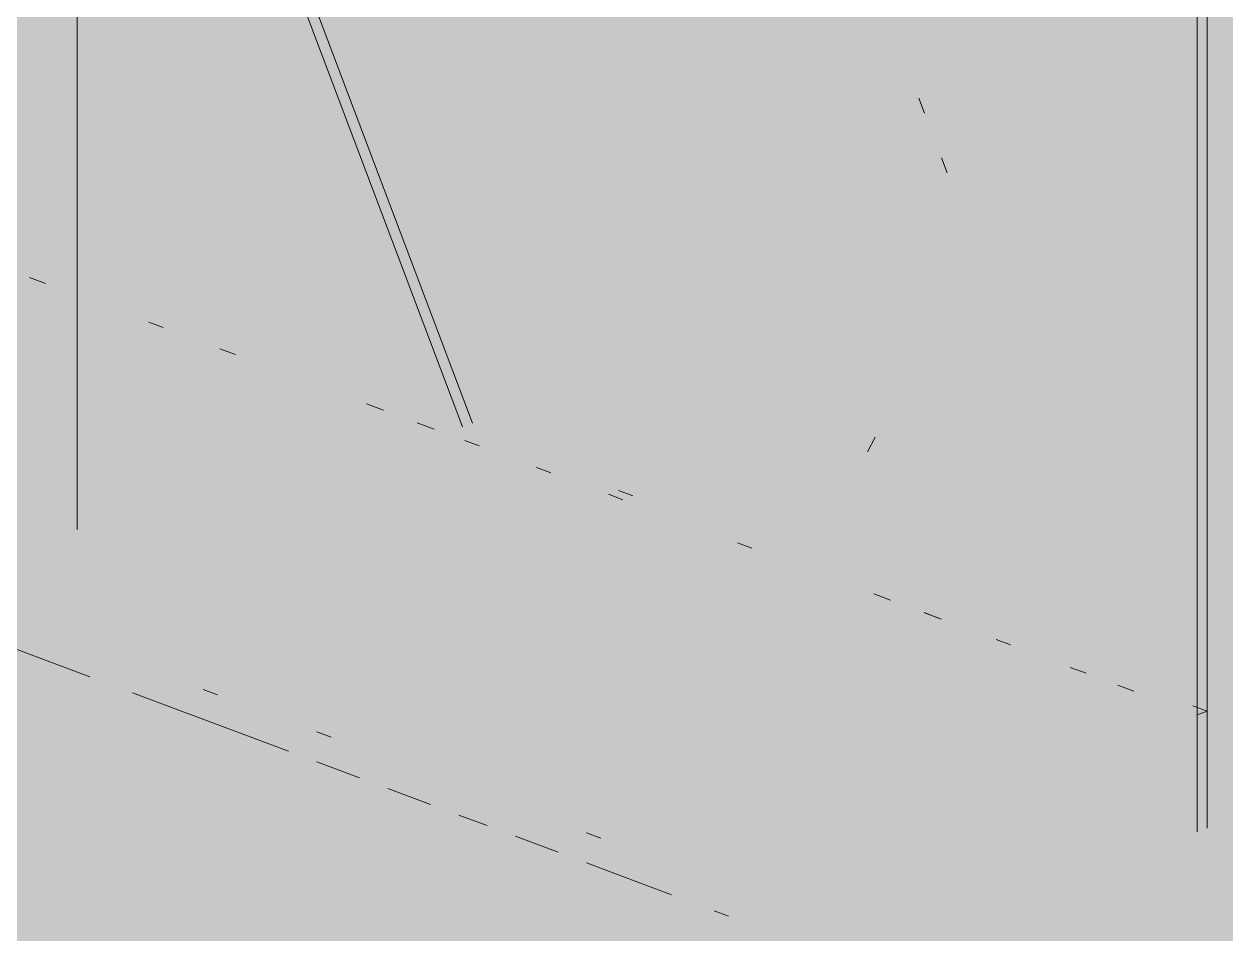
# Paper-space layout '03 3D Building and Roof' of a CAD drawing. Header units: millimetres. Extents: x 5 to 415, y 5 to 292.
# Drawn here: x 149.78 to 155.05, y 76.16 to 80.14 of the extents above; entities that cross this region are included whole.
import ezdxf

# ---------------------------------------------------------------- set-up
doc = ezdxf.new("R2010")
doc.units = ezdxf.units.MM
doc.layers.add('EXISTING', color=7, linetype='Continuous')
doc.layers.add('IMAGES', color=7, linetype='Continuous')

# ---------------------------------------------------------------- blocks, each defined once
blk = doc.blocks.new('SHEET_03')
at = {"layer": 'EXISTING', "color": 250, "lineweight": 9}
for p, q in [((150.014, 82.3208), (150.014, 78.9541)), ((154.9209, 77.1159), (154.9209, 80.4827)), ((154.9653, 80.4993), (154.9653, 77.1326)), ((151.7021, 78.3778), (150.9861, 80.2733)), ((151.0305, 80.2899), (151.7465, 78.3945)), ((153.7019, 79.8171), (153.7265, 79.7517)), ((153.8006, 79.5556), (153.8253, 79.4903)), ((149.8057, 79.0321), (149.8751, 79.0061)), ((150.014, 78.9541), (150.014, 77.9283)), ((150.3914, 78.8127), (150.3285, 78.8362)), ((150.6389, 78.72), (150.7084, 78.694)), ((151.2824, 78.4789), (151.3564, 78.4512)), ((151.5046, 78.3957), (151.5786, 78.3679)), ((151.7754, 78.2942), (151.7125, 78.3178)), ((153.5111, 78.3327), (153.4774, 78.2688)), ((152.09, 78.1764), (152.0271, 78.2)), ((152.386, 78.0988), (152.449, 78.0752)), ((152.4045, 78.0586), (152.3416, 78.0821)), ((152.9707, 77.8465), (152.9078, 77.87)), ((153.5043, 77.6466), (153.5784, 77.6188)), ((153.7885, 77.5401), (153.7256, 77.5637)), ((153.7265, 77.5633), (153.8006, 77.5356)), ((150.0695, 77.2828), (149.6965, 77.4225)), ((154.103, 77.4223), (154.0401, 77.4458)), ((154.3654, 77.324), (154.4348, 77.298)), ((150.94, 76.9567), (150.2561, 77.2129)), ((150.567, 77.2275), (150.6291, 77.2042)), ((154.5737, 77.246), (154.6431, 77.22)), ((154.9024, 77.1561), (154.9653, 77.1326)), ((154.9209, 77.1159), (154.9653, 77.1326)), ((154.9209, 76.603), (154.9209, 77.1159)), ((154.9653, 77.1326), (154.9653, 76.6197)), ((151.0644, 77.0412), (151.1266, 77.0179)), ((151.2509, 76.8402), (151.0644, 76.9101)), ((151.5618, 76.7237), (151.3753, 76.7936)), ((151.8105, 76.6306), (151.6862, 76.6772)), ((152.1214, 76.5141), (151.9349, 76.584)), ((152.2458, 76.5986), (152.3079, 76.5753)), ((152.6188, 76.3278), (152.2458, 76.4675)), ((152.8675, 76.2346), (152.8054, 76.2579))]:
    blk.add_line(p, q, dxfattribs=at)
at = {"layer": 'IMAGES', "color": 7}
for points in [[(149.9885, 78.9143), (150.1599, 78.9143), (149.9885, 82.1714), (150.1599, 82.1714)], [(149.6458, 79.4286), (149.8172, 79.4286), (149.6458, 82), (149.8172, 82)], [(149.8172, 79.0857), (149.9885, 79.0857), (149.8172, 82), (149.9885, 82)], [(150.1599, 78.9143), (150.3313, 78.9143), (150.1599, 81.8286), (150.3313, 81.8286)], [(154.9581, 76.6857), (155.1294, 76.6857), (154.9581, 81.4857), (155.1294, 81.4857)], [(153.4158, 80.1143), (153.5872, 80.1143), (153.4158, 80.6286), (153.5872, 80.6286)], [(150.3313, 79.9429), (150.674, 79.9429), (150.3313, 80.4571), (150.674, 80.4571)], [(150.674, 79.9429), (150.8454, 79.9429), (150.674, 80.4571), (150.8454, 80.4571)], [(150.8454, 80.1143), (151.0167, 80.1143), (150.8454, 80.4571), (151.0167, 80.4571)], [(151.3595, 80.1143), (151.5308, 80.1143), (151.3595, 80.4571), (151.5308, 80.4571)], [(151.0167, 80.1143), (151.1881, 80.1143), (151.0167, 80.2857), (151.1881, 80.2857)], [(151.1881, 80.1143), (151.3595, 80.1143), (151.1881, 80.2857), (151.3595, 80.2857)], [(151.5308, 80.1143), (153.4158, 80.1143), (151.5308, 80.2857), (153.4158, 80.2857)], [(153.5872, 80.1143), (153.7585, 80.1143), (153.5872, 80.2857), (153.7585, 80.2857)], [(153.7585, 80.1143), (154.6154, 80.1143), (153.7585, 80.2857), (154.6154, 80.2857)], [(154.6154, 77.3714), (154.7867, 77.3714), (154.6154, 80.2857), (154.7867, 80.2857)], [(154.7867, 77.2), (154.9581, 77.2), (154.7867, 80.2857), (154.9581, 80.2857)], [(150.8454, 79.9429), (151.0167, 79.9429), (150.8454, 80.1143), (151.0167, 80.1143)], [(151.0167, 79.9429), (151.1881, 79.9429), (151.0167, 80.1143), (151.1881, 80.1143)], [(151.1881, 79.9429), (151.3595, 79.9429), (151.1881, 80.1143), (151.3595, 80.1143)], [(151.3595, 79.7714), (151.5308, 79.7714), (151.3595, 80.1143), (151.5308, 80.1143)], [(151.5308, 79.9429), (153.2444, 79.9429), (151.5308, 80.1143), (153.2444, 80.1143)], [(153.2444, 79.9429), (153.4158, 79.9429), (153.2444, 80.1143), (153.4158, 80.1143)], [(153.4158, 79.9429), (153.7585, 79.9429), (153.4158, 80.1143), (153.7585, 80.1143)], [(153.7585, 79.9429), (153.9299, 79.9429), (153.7585, 80.1143), (153.9299, 80.1143)], [(153.9299, 79.9429), (154.6154, 79.9429), (153.9299, 80.1143), (154.6154, 80.1143)], [(150.3313, 79.6), (150.8454, 79.6), (150.3313, 79.9429), (150.8454, 79.9429)], [(150.8454, 79.6), (151.0167, 79.6), (150.8454, 79.9429), (151.0167, 79.9429)], [(151.0167, 79.7714), (151.1881, 79.7714), (151.0167, 79.9429), (151.1881, 79.9429)], [(151.1881, 79.7714), (151.3595, 79.7714), (151.1881, 79.9429), (151.3595, 79.9429)], [(151.5308, 79.7714), (153.4158, 79.7714), (151.5308, 79.9429), (153.4158, 79.9429)], [(153.4158, 79.7714), (153.5872, 79.7714), (153.4158, 79.9429), (153.5872, 79.9429)], [(153.5872, 79.7714), (153.7585, 79.7714), (153.5872, 79.9429), (153.7585, 79.9429)], [(153.7585, 79.7714), (153.9299, 79.7714), (153.7585, 79.9429), (153.9299, 79.9429)], [(153.9299, 79.4286), (154.1013, 79.4286), (153.9299, 79.9429), (154.1013, 79.9429)], [(154.1013, 79.2571), (154.6154, 79.2571), (154.1013, 79.9429), (154.6154, 79.9429)], [(151.0167, 79.6), (151.1881, 79.6), (151.0167, 79.7714), (151.1881, 79.7714)], [(151.1881, 79.6), (151.3595, 79.6), (151.1881, 79.7714), (151.3595, 79.7714)], [(151.3595, 79.6), (151.5308, 79.6), (151.3595, 79.7714), (151.5308, 79.7714)], [(151.5308, 79.6), (151.7022, 79.6), (151.5308, 79.7714), (151.7022, 79.7714)], [(151.7022, 79.6), (153.4158, 79.6), (151.7022, 79.7714), (153.4158, 79.7714)], [(153.4158, 79.6), (153.5872, 79.6), (153.4158, 79.7714), (153.5872, 79.7714)], [(153.5872, 79.6), (153.7585, 79.6), (153.5872, 79.7714), (153.7585, 79.7714)], [(153.7585, 79.6), (153.9299, 79.6), (153.7585, 79.7714), (153.9299, 79.7714)], [(150.3313, 79.0857), (151.0167, 79.0857), (150.3313, 79.6), (151.0167, 79.6)], [(151.0167, 79.4286), (151.1881, 79.4286), (151.0167, 79.6), (151.1881, 79.6)], [(151.1881, 79.4286), (151.5308, 79.4286), (151.1881, 79.6), (151.5308, 79.6)], [(151.5308, 79.4286), (151.7022, 79.4286), (151.5308, 79.6), (151.7022, 79.6)], [(151.7022, 79.4286), (153.5872, 79.4286), (151.7022, 79.6), (153.5872, 79.6)], [(153.5872, 79.2571), (153.7585, 79.2571), (153.5872, 79.6), (153.7585, 79.6)], [(153.7585, 79.0857), (153.9299, 79.0857), (153.7585, 79.6), (153.9299, 79.6)], [(149.6458, 79.2571), (149.8172, 79.2571), (149.6458, 79.4286), (149.8172, 79.4286)], [(151.0167, 79.0857), (151.1881, 79.0857), (151.0167, 79.4286), (151.1881, 79.4286)], [(151.1881, 79.2571), (151.3595, 79.2571), (151.1881, 79.4286), (151.3595, 79.4286)], [(151.3595, 79.2571), (151.5308, 79.2571), (151.3595, 79.4286), (151.5308, 79.4286)], [(151.5308, 79.2571), (151.7022, 79.2571), (151.5308, 79.4286), (151.7022, 79.4286)], [(151.7022, 79.2571), (151.8735, 79.2571), (151.7022, 79.4286), (151.8735, 79.4286)], [(151.8735, 78.9143), (153.5872, 78.9143), (151.8735, 79.4286), (153.5872, 79.4286)], [(153.9299, 79.2571), (154.1013, 79.2571), (153.9299, 79.4286), (154.1013, 79.4286)], [(149.6458, 79.0857), (149.8172, 79.0857), (149.6458, 79.2571), (149.8172, 79.2571)], [(151.1881, 79.0857), (151.3595, 79.0857), (151.1881, 79.2571), (151.3595, 79.2571)], [(151.3595, 79.0857), (151.5308, 79.0857), (151.3595, 79.2571), (151.5308, 79.2571)], [(151.5308, 79.0857), (151.7022, 79.0857), (151.5308, 79.2571), (151.7022, 79.2571)], [(151.7022, 78.9143), (151.8735, 78.9143), (151.7022, 79.2571), (151.8735, 79.2571)], [(153.5872, 79.0857), (153.7585, 79.0857), (153.5872, 79.2571), (153.7585, 79.2571)], [(153.9299, 79.0857), (154.1013, 79.0857), (153.9299, 79.2571), (154.1013, 79.2571)], [(154.1013, 78.9143), (154.2726, 78.9143), (154.1013, 79.2571), (154.2726, 79.2571)], [(154.2726, 78.9143), (154.6154, 78.9143), (154.2726, 79.2571), (154.6154, 79.2571)], [(149.6458, 78.9143), (149.9885, 78.9143), (149.6458, 79.0857), (149.9885, 79.0857)], [(150.3313, 78.9143), (150.8454, 78.9143), (150.3313, 79.0857), (150.8454, 79.0857)], [(150.8454, 78.9143), (151.1881, 78.9143), (150.8454, 79.0857), (151.1881, 79.0857)], [(151.1881, 78.7429), (151.3595, 78.7429), (151.1881, 79.0857), (151.3595, 79.0857)], [(151.3595, 78.7429), (151.5308, 78.7429), (151.3595, 79.0857), (151.5308, 79.0857)], [(151.5308, 78.9143), (151.7022, 78.9143), (151.5308, 79.0857), (151.7022, 79.0857)], [(153.5872, 78.9143), (153.7585, 78.9143), (153.5872, 79.0857), (153.7585, 79.0857)], [(153.7585, 78.9143), (154.1013, 78.9143), (153.7585, 79.0857), (154.1013, 79.0857)], [(149.4745, 78.7429), (149.8172, 78.7429), (149.4745, 78.9143), (149.8172, 78.9143)], [(149.8172, 78.7429), (149.9885, 78.7429), (149.8172, 78.9143), (149.9885, 78.9143)], [(149.9885, 78.7429), (150.3313, 78.7429), (149.9885, 78.9143), (150.3313, 78.9143)], [(150.3313, 78.5714), (150.5026, 78.5714), (150.3313, 78.9143), (150.5026, 78.9143)], [(150.5026, 78.7429), (150.674, 78.7429), (150.5026, 78.9143), (150.674, 78.9143)], [(150.674, 78.7429), (150.8454, 78.7429), (150.674, 78.9143), (150.8454, 78.9143)], [(150.8454, 78.7429), (151.0167, 78.7429), (150.8454, 78.9143), (151.0167, 78.9143)], [(151.0167, 78.7429), (151.1881, 78.7429), (151.0167, 78.9143), (151.1881, 78.9143)], [(151.5308, 78.5714), (151.7022, 78.5714), (151.5308, 78.9143), (151.7022, 78.9143)], [(151.7022, 78.7429), (151.8735, 78.7429), (151.7022, 78.9143), (151.8735, 78.9143)], [(151.8735, 78.7429), (152.0449, 78.7429), (151.8735, 78.9143), (152.0449, 78.9143)], [(152.0449, 78.5714), (153.4158, 78.5714), (152.0449, 78.9143), (153.4158, 78.9143)], [(153.4158, 78.5714), (153.5872, 78.5714), (153.4158, 78.9143), (153.5872, 78.9143)], [(153.5872, 78.5714), (153.7585, 78.5714), (153.5872, 78.9143), (153.7585, 78.9143)], [(153.7585, 78.7429), (153.9299, 78.7429), (153.7585, 78.9143), (153.9299, 78.9143)], [(153.9299, 78.7429), (154.1013, 78.7429), (153.9299, 78.9143), (154.1013, 78.9143)], [(154.1013, 78.5714), (154.6154, 78.5714), (154.1013, 78.9143), (154.6154, 78.9143)], [(149.6458, 78.2286), (149.8172, 78.2286), (149.6458, 78.7429), (149.8172, 78.7429)], [(149.8172, 77.8857), (149.9885, 77.8857), (149.8172, 78.7429), (149.9885, 78.7429)], [(149.9885, 77.8857), (150.1599, 77.8857), (149.9885, 78.7429), (150.1599, 78.7429)], [(150.1599, 78.5714), (150.3313, 78.5714), (150.1599, 78.7429), (150.3313, 78.7429)], [(150.5026, 78.5714), (150.8454, 78.5714), (150.5026, 78.7429), (150.8454, 78.7429)], [(150.8454, 78.5714), (151.0167, 78.5714), (150.8454, 78.7429), (151.0167, 78.7429)], [(151.0167, 78.5714), (151.1881, 78.5714), (151.0167, 78.7429), (151.1881, 78.7429)], [(151.1881, 78.5714), (151.5308, 78.5714), (151.1881, 78.7429), (151.5308, 78.7429)], [(151.7022, 78.5714), (151.8735, 78.5714), (151.7022, 78.7429), (151.8735, 78.7429)], [(151.8735, 78.4), (152.0449, 78.4), (151.8735, 78.7429), (152.0449, 78.7429)], [(153.7585, 78.5714), (153.9299, 78.5714), (153.7585, 78.7429), (153.9299, 78.7429)], [(153.9299, 78.5714), (154.1013, 78.5714), (153.9299, 78.7429), (154.1013, 78.7429)], [(150.1599, 78.4), (150.674, 78.4), (150.1599, 78.5714), (150.674, 78.5714)], [(150.674, 78.4), (150.8454, 78.4), (150.674, 78.5714), (150.8454, 78.5714)], [(150.8454, 78.4), (151.1881, 78.4), (150.8454, 78.5714), (151.1881, 78.5714)], [(151.1881, 78.4), (151.3595, 78.4), (151.1881, 78.5714), (151.3595, 78.5714)], [(151.3595, 78.4), (151.7022, 78.4), (151.3595, 78.5714), (151.7022, 78.5714)], [(151.7022, 78.4), (151.8735, 78.4), (151.7022, 78.5714), (151.8735, 78.5714)], [(152.0449, 78.4), (153.2444, 78.4), (152.0449, 78.5714), (153.2444, 78.5714)], [(153.2444, 78.4), (153.4158, 78.4), (153.2444, 78.5714), (153.4158, 78.5714)], [(153.4158, 78.4), (153.7585, 78.4), (153.4158, 78.5714), (153.7585, 78.5714)], [(153.7585, 78.4), (153.9299, 78.4), (153.7585, 78.5714), (153.9299, 78.5714)], [(153.9299, 78.4), (154.6154, 78.4), (153.9299, 78.5714), (154.6154, 78.5714)], [(150.1599, 77.8857), (150.3313, 77.8857), (150.1599, 78.4), (150.3313, 78.4)], [(150.3313, 78.2286), (150.674, 78.2286), (150.3313, 78.4), (150.674, 78.4)], [(150.674, 78.2286), (151.0167, 78.2286), (150.674, 78.4), (151.0167, 78.4)], [(151.0167, 78.2286), (151.1881, 78.2286), (151.0167, 78.4), (151.1881, 78.4)], [(151.1881, 78.2286), (151.5308, 78.2286), (151.1881, 78.4), (151.5308, 78.4)], [(151.5308, 78.2286), (151.7022, 78.2286), (151.5308, 78.4), (151.7022, 78.4)], [(151.7022, 78.2286), (151.8735, 78.2286), (151.7022, 78.4), (151.8735, 78.4)], [(151.8735, 78.0571), (152.0449, 78.0571), (151.8735, 78.4), (152.0449, 78.4)], [(152.0449, 78.2286), (152.559, 78.2286), (152.0449, 78.4), (152.559, 78.4)], [(152.559, 78.2286), (153.2444, 78.2286), (152.559, 78.4), (153.2444, 78.4)], [(153.2444, 78.2286), (153.4158, 78.2286), (153.2444, 78.4), (153.4158, 78.4)], [(153.4158, 78.0571), (153.5872, 78.0571), (153.4158, 78.4), (153.5872, 78.4)], [(153.5872, 78.0571), (153.7585, 78.0571), (153.5872, 78.4), (153.7585, 78.4)], [(153.7585, 77.8857), (154.6154, 77.8857), (153.7585, 78.4), (154.6154, 78.4)], [(149.6458, 78.0571), (149.8172, 78.0571), (149.6458, 78.2286), (149.8172, 78.2286)], [(150.3313, 78.0571), (151.1881, 78.0571), (150.3313, 78.2286), (151.1881, 78.2286)], [(151.1881, 78.0571), (151.5308, 78.0571), (151.1881, 78.2286), (151.5308, 78.2286)], [(151.5308, 78.0571), (151.8735, 78.0571), (151.5308, 78.2286), (151.8735, 78.2286)], [(152.0449, 78.0571), (152.2163, 78.0571), (152.0449, 78.2286), (152.2163, 78.2286)], [(152.2163, 78.0571), (152.3876, 78.0571), (152.2163, 78.2286), (152.3876, 78.2286)], [(152.3876, 78.0571), (152.559, 78.0571), (152.3876, 78.2286), (152.559, 78.2286)], [(152.559, 78.0571), (152.7304, 78.0571), (152.559, 78.2286), (152.7304, 78.2286)], [(152.7304, 78.0571), (152.9017, 78.0571), (152.7304, 78.2286), (152.9017, 78.2286)], [(152.9017, 78.0571), (153.0731, 78.0571), (152.9017, 78.2286), (153.0731, 78.2286)], [(153.0731, 78.0571), (153.2444, 78.0571), (153.0731, 78.2286), (153.2444, 78.2286)], [(153.2444, 78.0571), (153.4158, 78.0571), (153.2444, 78.2286), (153.4158, 78.2286)], [(149.6458, 77.8857), (149.8172, 77.8857), (149.6458, 78.0571), (149.8172, 78.0571)], [(150.3313, 77.8857), (151.5308, 77.8857), (150.3313, 78.0571), (151.5308, 78.0571)], [(151.5308, 77.8857), (151.8735, 77.8857), (151.5308, 78.0571), (151.8735, 78.0571)], [(151.8735, 77.8857), (152.0449, 77.8857), (151.8735, 78.0571), (152.0449, 78.0571)], [(152.0449, 77.8857), (152.2163, 77.8857), (152.0449, 78.0571), (152.2163, 78.0571)], [(152.2163, 77.8857), (152.3876, 77.8857), (152.2163, 78.0571), (152.3876, 78.0571)], [(152.3876, 77.8857), (152.559, 77.8857), (152.3876, 78.0571), (152.559, 78.0571)], [(152.559, 77.8857), (152.9017, 77.8857), (152.559, 78.0571), (152.9017, 78.0571)], [(152.9017, 77.8857), (153.2444, 77.8857), (152.9017, 78.0571), (153.2444, 78.0571)], [(153.2444, 77.8857), (153.4158, 77.8857), (153.2444, 78.0571), (153.4158, 78.0571)], [(153.4158, 77.8857), (153.5872, 77.8857), (153.4158, 78.0571), (153.5872, 78.0571)], [(153.5872, 77.8857), (153.7585, 77.8857), (153.5872, 78.0571), (153.7585, 78.0571)], [(149.6458, 77.7143), (149.8172, 77.7143), (149.6458, 77.8857), (149.8172, 77.8857)], [(149.8172, 77.7143), (149.9885, 77.7143), (149.8172, 77.8857), (149.9885, 77.8857)], [(149.9885, 77.7143), (150.1599, 77.7143), (149.9885, 77.8857), (150.1599, 77.8857)], [(150.1599, 77.7143), (152.0449, 77.7143), (150.1599, 77.8857), (152.0449, 77.8857)], [(152.0449, 77.7143), (152.2163, 77.7143), (152.0449, 77.8857), (152.2163, 77.8857)], [(152.2163, 77.7143), (152.559, 77.7143), (152.2163, 77.8857), (152.559, 77.8857)], [(152.559, 77.7143), (152.7304, 77.7143), (152.559, 77.8857), (152.7304, 77.8857)], [(152.7304, 77.7143), (152.9017, 77.7143), (152.7304, 77.8857), (152.9017, 77.8857)], [(152.9017, 77.7143), (153.0731, 77.7143), (152.9017, 77.8857), (153.0731, 77.8857)], [(153.0731, 77.7143), (153.2444, 77.7143), (153.0731, 77.8857), (153.2444, 77.8857)], [(153.2444, 77.7143), (153.4158, 77.7143), (153.2444, 77.8857), (153.4158, 77.8857)], [(153.4158, 77.7143), (153.5872, 77.7143), (153.4158, 77.8857), (153.5872, 77.8857)], [(153.5872, 77.7143), (153.7585, 77.7143), (153.5872, 77.8857), (153.7585, 77.8857)], [(153.7585, 77.7143), (153.9299, 77.7143), (153.7585, 77.8857), (153.9299, 77.8857)], [(153.9299, 77.7143), (154.6154, 77.7143), (153.9299, 77.8857), (154.6154, 77.8857)], [(149.6458, 77.5429), (149.8172, 77.5429), (149.6458, 77.7143), (149.8172, 77.7143)], [(149.8172, 77.5429), (149.9885, 77.5429), (149.8172, 77.7143), (149.9885, 77.7143)], [(149.9885, 77.5429), (150.1599, 77.5429), (149.9885, 77.7143), (150.1599, 77.7143)], [(150.1599, 77.5429), (150.5026, 77.5429), (150.1599, 77.7143), (150.5026, 77.7143)], [(150.5026, 77.3714), (150.8454, 77.3714), (150.5026, 77.7143), (150.8454, 77.7143)], [(150.8454, 77.5429), (151.3595, 77.5429), (150.8454, 77.7143), (151.3595, 77.7143)], [(151.3595, 77.5429), (151.5308, 77.5429), (151.3595, 77.7143), (151.5308, 77.7143)], [(151.5308, 77.5429), (152.559, 77.5429), (151.5308, 77.7143), (152.559, 77.7143)], [(152.559, 77.5429), (152.7304, 77.5429), (152.559, 77.7143), (152.7304, 77.7143)], [(152.7304, 77.5429), (152.9017, 77.5429), (152.7304, 77.7143), (152.9017, 77.7143)], [(152.9017, 77.5429), (153.0731, 77.5429), (152.9017, 77.7143), (153.0731, 77.7143)], [(153.0731, 77.5429), (153.2444, 77.5429), (153.0731, 77.7143), (153.2444, 77.7143)], [(153.2444, 77.5429), (153.5872, 77.5429), (153.2444, 77.7143), (153.5872, 77.7143)], [(153.5872, 77.3714), (153.7585, 77.3714), (153.5872, 77.7143), (153.7585, 77.7143)], [(153.7585, 77.5429), (153.9299, 77.5429), (153.7585, 77.7143), (153.9299, 77.7143)], [(153.9299, 77.5429), (154.1013, 77.5429), (153.9299, 77.7143), (154.1013, 77.7143)], [(154.1013, 77.5429), (154.444, 77.5429), (154.1013, 77.7143), (154.444, 77.7143)], [(154.444, 77.5429), (154.6154, 77.5429), (154.444, 77.7143), (154.6154, 77.7143)], [(149.6458, 77.3714), (149.9885, 77.3714), (149.6458, 77.5429), (149.9885, 77.5429)], [(149.9885, 77.3714), (150.1599, 77.3714), (149.9885, 77.5429), (150.1599, 77.5429)], [(150.1599, 77.3714), (150.3313, 77.3714), (150.1599, 77.5429), (150.3313, 77.5429)], [(150.3313, 77.3714), (150.5026, 77.3714), (150.3313, 77.5429), (150.5026, 77.5429)], [(150.8454, 77.3714), (151.0167, 77.3714), (150.8454, 77.5429), (151.0167, 77.5429)], [(151.0167, 77.3714), (151.1881, 77.3714), (151.0167, 77.5429), (151.1881, 77.5429)], [(151.1881, 77.3714), (151.3595, 77.3714), (151.1881, 77.5429), (151.3595, 77.5429)], [(151.3595, 77.3714), (151.5308, 77.3714), (151.3595, 77.5429), (151.5308, 77.5429)], [(151.5308, 77.2), (151.7022, 77.2), (151.5308, 77.5429), (151.7022, 77.5429)], [(151.7022, 77.3714), (152.9017, 77.3714), (151.7022, 77.5429), (152.9017, 77.5429)], [(152.9017, 77.3714), (153.0731, 77.3714), (152.9017, 77.5429), (153.0731, 77.5429)], [(153.0731, 77.3714), (153.2444, 77.3714), (153.0731, 77.5429), (153.2444, 77.5429)], [(153.2444, 77.3714), (153.4158, 77.3714), (153.2444, 77.5429), (153.4158, 77.5429)], [(153.4158, 77.3714), (153.5872, 77.3714), (153.4158, 77.5429), (153.5872, 77.5429)], [(153.7585, 77.3714), (153.9299, 77.3714), (153.7585, 77.5429), (153.9299, 77.5429)], [(153.9299, 77.3714), (154.1013, 77.3714), (153.9299, 77.5429), (154.1013, 77.5429)], [(154.1013, 77.3714), (154.2726, 77.3714), (154.1013, 77.5429), (154.2726, 77.5429)], [(154.2726, 77.3714), (154.444, 77.3714), (154.2726, 77.5429), (154.444, 77.5429)], [(154.444, 77.3714), (154.6154, 77.3714), (154.444, 77.5429), (154.6154, 77.5429)], [(149.6458, 77.2), (150.1599, 77.2), (149.6458, 77.3714), (150.1599, 77.3714)], [(150.1599, 77.2), (150.3313, 77.2), (150.1599, 77.3714), (150.3313, 77.3714)], [(150.3313, 77.2), (150.5026, 77.2), (150.3313, 77.3714), (150.5026, 77.3714)], [(150.5026, 77.2), (150.674, 77.2), (150.5026, 77.3714), (150.674, 77.3714)], [(150.674, 77.2), (150.8454, 77.2), (150.674, 77.3714), (150.8454, 77.3714)], [(150.8454, 77.2), (151.0167, 77.2), (150.8454, 77.3714), (151.0167, 77.3714)], [(151.0167, 77.2), (151.1881, 77.2), (151.0167, 77.3714), (151.1881, 77.3714)], [(151.1881, 77.2), (151.3595, 77.2), (151.1881, 77.3714), (151.3595, 77.3714)], [(151.3595, 77.2), (151.5308, 77.2), (151.3595, 77.3714), (151.5308, 77.3714)], [(151.7022, 77.2), (153.4158, 77.2), (151.7022, 77.3714), (153.4158, 77.3714)], [(153.4158, 77.2), (153.7585, 77.2), (153.4158, 77.3714), (153.7585, 77.3714)], [(153.7585, 77.2), (154.1013, 77.2), (153.7585, 77.3714), (154.1013, 77.3714)], [(154.1013, 77.2), (154.6154, 77.2), (154.1013, 77.3714), (154.6154, 77.3714)], [(154.6154, 77.2), (154.7867, 77.2), (154.6154, 77.3714), (154.7867, 77.3714)], [(149.6458, 77.0286), (149.8172, 77.0286), (149.6458, 77.2), (149.8172, 77.2)], [(149.8172, 77.0286), (149.9885, 77.0286), (149.8172, 77.2), (149.9885, 77.2)], [(149.9885, 77.0286), (150.1599, 77.0286), (149.9885, 77.2), (150.1599, 77.2)], [(150.1599, 77.0286), (150.3313, 77.0286), (150.1599, 77.2), (150.3313, 77.2)], [(150.3313, 77.0286), (150.5026, 77.0286), (150.3313, 77.2), (150.5026, 77.2)], [(150.5026, 77.0286), (150.8454, 77.0286), (150.5026, 77.2), (150.8454, 77.2)], [(150.8454, 77.0286), (151.0167, 77.0286), (150.8454, 77.2), (151.0167, 77.2)], [(151.0167, 77.0286), (151.1881, 77.0286), (151.0167, 77.2), (151.1881, 77.2)], [(151.1881, 77.0286), (151.3595, 77.0286), (151.1881, 77.2), (151.3595, 77.2)], [(151.3595, 77.0286), (151.5308, 77.0286), (151.3595, 77.2), (151.5308, 77.2)], [(151.5308, 77.0286), (151.8735, 77.0286), (151.5308, 77.2), (151.8735, 77.2)], [(151.8735, 77.0286), (152.0449, 77.0286), (151.8735, 77.2), (152.0449, 77.2)], [(152.0449, 77.0286), (152.2163, 77.0286), (152.0449, 77.2), (152.2163, 77.2)], [(152.2163, 77.0286), (153.9299, 77.0286), (152.2163, 77.2), (153.9299, 77.2)], [(153.9299, 77.0286), (154.1013, 77.0286), (153.9299, 77.2), (154.1013, 77.2)], [(154.1013, 77.0286), (154.2726, 77.0286), (154.1013, 77.2), (154.2726, 77.2)], [(154.2726, 77.0286), (154.444, 77.0286), (154.2726, 77.2), (154.444, 77.2)], [(154.444, 77.0286), (154.6154, 77.0286), (154.444, 77.2), (154.6154, 77.2)], [(154.6154, 77.0286), (154.7867, 77.0286), (154.6154, 77.2), (154.7867, 77.2)], [(154.7867, 77.0286), (154.9581, 77.0286), (154.7867, 77.2), (154.9581, 77.2)], [(139.5354, 76.8571), (149.9885, 76.8571), (139.5354, 77.0286), (149.9885, 77.0286)], [(149.9885, 76.8571), (150.3313, 76.8571), (149.9885, 77.0286), (150.3313, 77.0286)], [(150.3313, 76.8571), (150.5026, 76.8571), (150.3313, 77.0286), (150.5026, 77.0286)], [(150.5026, 76.8571), (150.8454, 76.8571), (150.5026, 77.0286), (150.8454, 77.0286)], [(150.8454, 76.8571), (151.1881, 76.8571), (150.8454, 77.0286), (151.1881, 77.0286)], [(151.1881, 76.8571), (151.3595, 76.8571), (151.1881, 77.0286), (151.3595, 77.0286)], [(151.3595, 76.8571), (151.5308, 76.8571), (151.3595, 77.0286), (151.5308, 77.0286)], [(151.5308, 76.8571), (151.7022, 76.8571), (151.5308, 77.0286), (151.7022, 77.0286)], [(151.7022, 76.8571), (152.3876, 76.8571), (151.7022, 77.0286), (152.3876, 77.0286)], [(152.3876, 76.8571), (152.559, 76.8571), (152.3876, 77.0286), (152.559, 77.0286)], [(152.559, 76.8571), (154.2726, 76.8571), (152.559, 77.0286), (154.2726, 77.0286)], [(154.2726, 76.8571), (154.7867, 76.8571), (154.2726, 77.0286), (154.7867, 77.0286)], [(154.7867, 76.5143), (154.9581, 76.5143), (154.7867, 77.0286), (154.9581, 77.0286)], [(139.0213, 76.6857), (150.5026, 76.6857), (139.0213, 76.8571), (150.5026, 76.8571)], [(150.5026, 76.6857), (150.674, 76.6857), (150.5026, 76.8571), (150.674, 76.8571)], [(150.674, 76.6857), (150.8454, 76.6857), (150.674, 76.8571), (150.8454, 76.8571)], [(150.8454, 76.6857), (151.1881, 76.6857), (150.8454, 76.8571), (151.1881, 76.8571)], [(151.1881, 76.6857), (151.5308, 76.6857), (151.1881, 76.8571), (151.5308, 76.8571)], [(151.5308, 76.6857), (151.8735, 76.6857), (151.5308, 76.8571), (151.8735, 76.8571)], [(151.8735, 76.6857), (152.0449, 76.6857), (151.8735, 76.8571), (152.0449, 76.8571)], [(152.0449, 76.6857), (152.2163, 76.6857), (152.0449, 76.8571), (152.2163, 76.8571)], [(152.2163, 76.6857), (152.559, 76.6857), (152.2163, 76.8571), (152.559, 76.8571)], [(152.559, 76.6857), (152.9017, 76.6857), (152.559, 76.8571), (152.9017, 76.8571)], [(152.9017, 76.6857), (153.0731, 76.6857), (152.9017, 76.8571), (153.0731, 76.8571)], [(153.0731, 76.6857), (153.2444, 76.6857), (153.0731, 76.8571), (153.2444, 76.8571)], [(153.2444, 76.6857), (153.7585, 76.6857), (153.2444, 76.8571), (153.7585, 76.8571)], [(153.7585, 76.6857), (153.9299, 76.6857), (153.7585, 76.8571), (153.9299, 76.8571)], [(153.9299, 76.6857), (154.1013, 76.6857), (153.9299, 76.8571), (154.1013, 76.8571)], [(154.1013, 76.6857), (154.2726, 76.6857), (154.1013, 76.8571), (154.2726, 76.8571)], [(154.2726, 76.6857), (154.444, 76.6857), (154.2726, 76.8571), (154.444, 76.8571)], [(154.444, 76.6857), (154.6154, 76.6857), (154.444, 76.8571), (154.6154, 76.8571)], [(154.6154, 76.6857), (154.7867, 76.6857), (154.6154, 76.8571), (154.7867, 76.8571)], [(138.6786, 76.5143), (150.8454, 76.5143), (138.6786, 76.6857), (150.8454, 76.6857)], [(150.8454, 76.5143), (151.3595, 76.5143), (150.8454, 76.6857), (151.3595, 76.6857)], [(151.3595, 76.5143), (151.7022, 76.5143), (151.3595, 76.6857), (151.7022, 76.6857)], [(151.7022, 76.5143), (151.8735, 76.5143), (151.7022, 76.6857), (151.8735, 76.6857)], [(151.8735, 76.3429), (152.0449, 76.3429), (151.8735, 76.6857), (152.0449, 76.6857)], [(152.0449, 76.5143), (152.2163, 76.5143), (152.0449, 76.6857), (152.2163, 76.6857)], [(152.2163, 76.5143), (152.3876, 76.5143), (152.2163, 76.6857), (152.3876, 76.6857)], [(152.3876, 76.5143), (152.559, 76.5143), (152.3876, 76.6857), (152.559, 76.6857)], [(152.559, 76.5143), (152.9017, 76.5143), (152.559, 76.6857), (152.9017, 76.6857)], [(152.9017, 76.5143), (153.2444, 76.5143), (152.9017, 76.6857), (153.2444, 76.6857)], [(153.2444, 76.5143), (153.4158, 76.5143), (153.2444, 76.6857), (153.4158, 76.6857)], [(153.4158, 76.5143), (153.7585, 76.5143), (153.4158, 76.6857), (153.7585, 76.6857)], [(153.7585, 76.5143), (153.9299, 76.5143), (153.7585, 76.6857), (153.9299, 76.6857)], [(153.9299, 76.5143), (154.2726, 76.5143), (153.9299, 76.6857), (154.2726, 76.6857)], [(154.2726, 76.5143), (154.444, 76.5143), (154.2726, 76.6857), (154.444, 76.6857)], [(154.444, 76.5143), (154.6154, 76.5143), (154.444, 76.6857), (154.6154, 76.6857)], [(154.6154, 76.5143), (154.7867, 76.5143), (154.6154, 76.6857), (154.7867, 76.6857)], [(154.9581, 76.5143), (155.1294, 76.5143), (154.9581, 76.6857), (155.1294, 76.6857)], [(138.1645, 76.3429), (151.3595, 76.3429), (138.1645, 76.5143), (151.3595, 76.5143)], [(151.3595, 76.3429), (151.5308, 76.3429), (151.3595, 76.5143), (151.5308, 76.5143)], [(151.5308, 76.3429), (151.8735, 76.3429), (151.5308, 76.5143), (151.8735, 76.5143)], [(152.0449, 76.3429), (152.2163, 76.3429), (152.0449, 76.5143), (152.2163, 76.5143)], [(152.2163, 76.3429), (152.559, 76.3429), (152.2163, 76.5143), (152.559, 76.5143)], [(152.559, 76.3429), (152.7304, 76.3429), (152.559, 76.5143), (152.7304, 76.5143)], [(152.7304, 76.3429), (152.9017, 76.3429), (152.7304, 76.5143), (152.9017, 76.5143)], [(152.9017, 76.3429), (153.0731, 76.3429), (152.9017, 76.5143), (153.0731, 76.5143)], [(153.0731, 76.3429), (153.7585, 76.3429), (153.0731, 76.5143), (153.7585, 76.5143)], [(153.7585, 76.3429), (153.9299, 76.3429), (153.7585, 76.5143), (153.9299, 76.5143)], [(153.9299, 76.3429), (154.2726, 76.3429), (153.9299, 76.5143), (154.2726, 76.5143)], [(154.2726, 76.3429), (154.444, 76.3429), (154.2726, 76.5143), (154.444, 76.5143)], [(154.444, 76.3429), (155.1294, 76.3429), (154.444, 76.5143), (155.1294, 76.5143)], [(137.9931, 76.1714), (151.8735, 76.1714), (137.9931, 76.3429), (151.8735, 76.3429)], [(151.8735, 76.1714), (152.2163, 76.1714), (151.8735, 76.3429), (152.2163, 76.3429)], [(152.2163, 75.8286), (152.3876, 75.8286), (152.2163, 76.3429), (152.3876, 76.3429)], [(152.3876, 76.1714), (152.559, 76.1714), (152.3876, 76.3429), (152.559, 76.3429)], [(152.559, 76.1714), (152.7304, 76.1714), (152.559, 76.3429), (152.7304, 76.3429)], [(152.7304, 76.1714), (153.0731, 76.1714), (152.7304, 76.3429), (153.0731, 76.3429)], [(153.0731, 76.1714), (153.2444, 76.1714), (153.0731, 76.3429), (153.2444, 76.3429)], [(153.2444, 76.1714), (153.7585, 76.1714), (153.2444, 76.3429), (153.7585, 76.3429)], [(153.7585, 76.1714), (153.9299, 76.1714), (153.7585, 76.3429), (153.9299, 76.3429)], [(153.9299, 76.1714), (154.6154, 76.1714), (153.9299, 76.3429), (154.6154, 76.3429)], [(154.6154, 76.1714), (154.7867, 76.1714), (154.6154, 76.3429), (154.7867, 76.3429)], [(154.7867, 76.1714), (154.9581, 76.1714), (154.7867, 76.3429), (154.9581, 76.3429)], [(154.9581, 76.1714), (155.1294, 76.1714), (154.9581, 76.3429), (155.1294, 76.3429)], [(138.5072, 76), (152.2163, 76), (138.5072, 76.1714), (152.2163, 76.1714)], [(152.3876, 76), (152.559, 76), (152.3876, 76.1714), (152.559, 76.1714)], [(152.559, 76), (152.7304, 76), (152.559, 76.1714), (152.7304, 76.1714)], [(152.7304, 76), (152.9017, 76), (152.7304, 76.1714), (152.9017, 76.1714)], [(152.9017, 76), (153.0731, 76), (152.9017, 76.1714), (153.0731, 76.1714)], [(153.0731, 76), (154.2726, 76), (153.0731, 76.1714), (154.2726, 76.1714)], [(154.2726, 76), (154.444, 76), (154.2726, 76.1714), (154.444, 76.1714)], [(154.444, 76), (154.6154, 76), (154.444, 76.1714), (154.6154, 76.1714)], [(154.6154, 76), (154.7867, 76), (154.6154, 76.1714), (154.7867, 76.1714)], [(154.7867, 76), (154.9581, 76), (154.7867, 76.1714), (154.9581, 76.1714)], [(154.9581, 76), (155.1294, 76), (154.9581, 76.1714), (155.1294, 76.1714)]]:
    blk.add_solid(points, dxfattribs=at)

psp = doc.layouts.new('03 3D Building and Roof')

# ---------------------------------------------------------------- block references
psp.add_blockref('SHEET_03', (0, 0))

doc.saveas('drawing.dxf')
